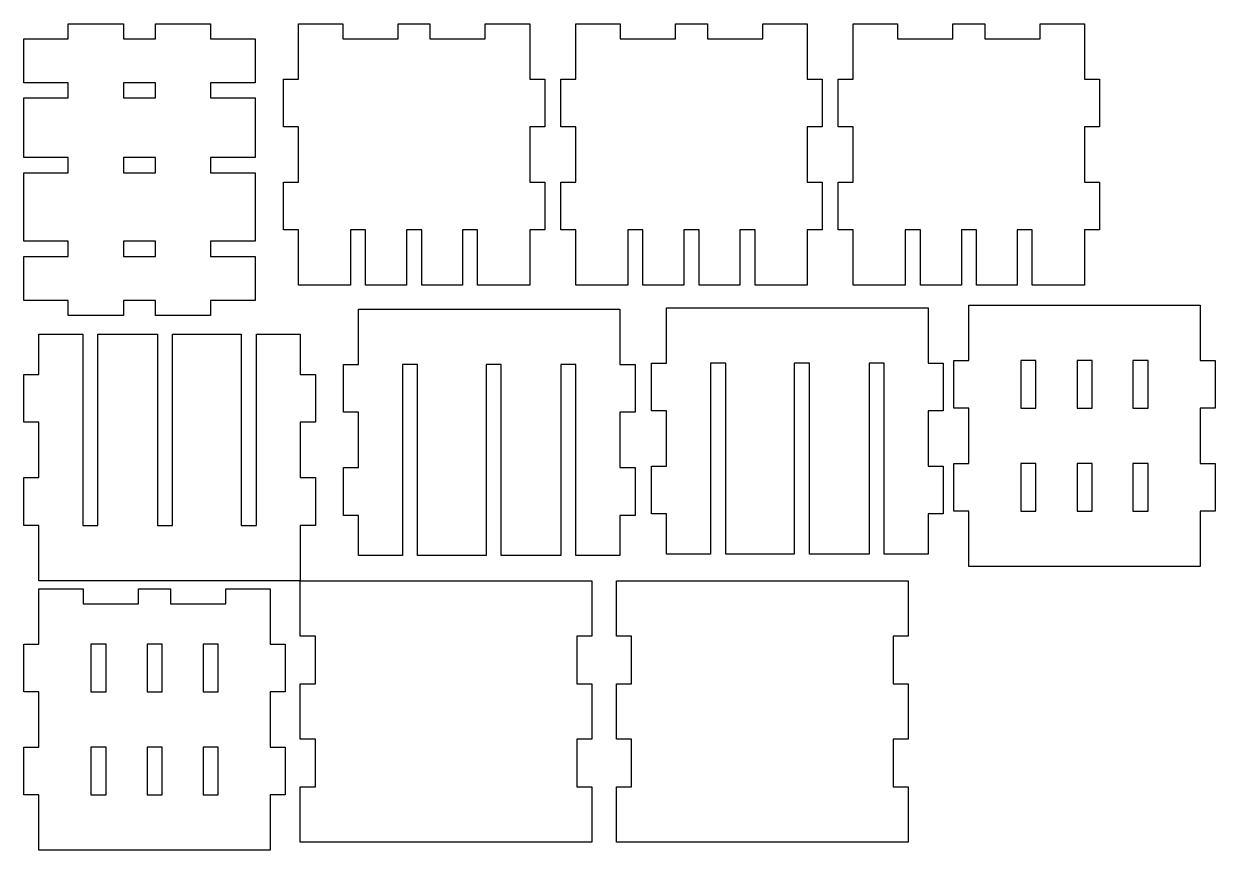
# Model space of a CAD drawing. Extents: x 0 to 253, y 145 to 320.
import ezdxf

# ---------------------------------------------------------------- set-up
doc = ezdxf.new("R2010")
doc.units = 0
doc.layers.get('0').update_dxf_attribs({"linetype": 'CONTINUOUS'})

msp = doc.modelspace()

# ---------------------------------------------------------------- linework, layer by layer
at = {"color": 7}
for points in [[(49.207786, 307.330367), (39.785571, 307.330367), (39.785571, 304.130362), (49.207786, 304.130362), (49.207786, 291.482744), (39.785571, 291.482744), (39.785571, 288.282736), (49.207786, 288.282736), (49.207786, 273.720747), (39.785571, 273.720747), (39.785571, 270.52077), (49.207786, 270.52077), (49.207786, 261.192228), (39.785571, 261.192228), (39.785571, 257.99222), (28.052239, 257.99222), (28.052239, 261.192228), (21.296685, 261.192228), (21.296685, 257.99222), (9.563353, 257.99222), (9.563353, 261.192228), (0.141111, 261.192228), (0.141111, 270.52077), (9.563353, 270.52077), (9.563353, 273.720747), (0.141111, 273.720747), (0.141111, 288.282736), (9.563353, 288.282736), (9.563353, 291.482744), (0.141111, 291.482744), (0.141111, 304.130362), (9.563353, 304.130362), (9.563353, 307.330367), (0.141111, 307.330367), (0.141111, 316.658885), (9.563353, 316.658885), (9.563353, 319.858889), (21.296685, 319.858889), (21.296685, 316.658885), (28.052239, 316.658885), (28.052239, 319.858889), (39.785571, 319.858889), (39.785571, 316.658885), (49.207786, 316.658885)], [(96.431563, 264.392232), (96.431563, 276.125562), (93.231558, 276.125562), (93.231558, 264.392232), (84.561127, 264.392232), (84.561127, 276.125562), (81.361122, 276.125562), (81.361122, 264.392232), (72.660154, 264.392232), (72.660154, 276.125562), (69.46015, 276.125562), (69.46015, 264.392232), (58.412532, 264.392232), (58.412532, 276.125562), (55.212528, 276.125562), (55.212528, 286.258892), (58.412532, 286.258892), (58.412532, 297.992224), (55.212528, 297.992224), (55.212528, 308.125556), (58.412532, 308.125556), (58.412532, 319.858889), (67.834747, 319.858889), (67.834747, 316.658911), (79.56808, 316.658911), (79.56808, 319.858889), (86.323633, 319.858889), (86.323633, 316.658911), (98.056965, 316.658911), (98.056965, 319.858889), (107.47918, 319.858889), (107.47918, 308.125556), (110.679185, 308.125556), (110.679185, 297.992224), (107.47918, 297.992224), (107.47918, 286.258892), (110.679185, 286.258892), (110.679185, 276.125562), (107.47918, 276.125562), (107.47918, 264.392232)], [(155.289352, 264.392232), (155.289352, 276.125562), (152.089347, 276.125562), (152.089347, 264.392232), (143.418916, 264.392232), (143.418916, 276.125562), (140.218911, 276.125562), (140.218911, 264.392232), (131.517943, 264.392232), (131.517943, 276.125562), (128.317938, 276.125562), (128.317938, 264.392232), (117.270321, 264.392232), (117.270321, 276.125562), (114.070316, 276.125562), (114.070316, 286.258892), (117.270321, 286.258892), (117.270321, 297.992224), (114.070316, 297.992224), (114.070316, 308.125556), (117.270321, 308.125556), (117.270321, 319.858889), (126.692536, 319.858889), (126.692536, 316.658911), (138.425868, 316.658911), (138.425868, 319.858889), (145.181422, 319.858889), (145.181422, 316.658911), (156.914754, 316.658911), (156.914754, 319.858889), (166.336969, 319.858889), (166.336969, 308.125556), (169.536974, 308.125556), (169.536974, 297.992224), (166.336969, 297.992224), (166.336969, 286.258892), (169.536974, 286.258892), (169.536974, 276.125562), (166.336969, 276.125562), (166.336969, 264.392232)], [(210.882998, 276.125562), (210.882998, 264.392232), (202.276687, 264.392232), (202.276687, 276.125562), (199.076683, 276.125562), (199.076683, 264.392232), (190.375715, 264.392232), (190.375715, 276.125562), (187.17571, 276.125562), (187.17571, 264.392232), (176.128093, 264.392232), (176.128093, 276.125562), (172.928088, 276.125562), (172.928088, 286.258892), (176.128093, 286.258892), (176.128093, 297.992224), (172.928088, 297.992224), (172.928088, 308.125556), (176.128093, 308.125556), (176.128093, 319.858889), (185.550308, 319.858889), (185.550308, 316.658911), (197.28364, 316.658911), (197.28364, 319.858889), (204.039193, 319.858889), (204.039193, 316.658911), (215.772526, 316.658911), (215.772526, 319.858889), (225.194741, 319.858889), (225.194741, 308.125556), (228.394745, 308.125556), (228.394745, 297.992224), (225.194741, 297.992224), (225.194741, 286.258892), (228.394745, 286.258892), (228.394745, 276.125562), (225.194741, 276.125562), (225.194741, 264.392232), (214.083003, 264.392232), (214.083003, 276.125562)], [(21.296685, 304.130362), (28.052239, 304.130362), (28.052239, 307.330367), (21.296685, 307.330367)], [(21.296685, 288.282736), (28.052239, 288.282736), (28.052239, 291.482744), (21.296685, 291.482744)], [(28.052239, 273.720747), (21.296685, 273.720747), (21.296685, 270.52077), (28.052239, 270.52077)], [(129.82461, 215.578882), (126.624605, 215.578882), (126.624605, 207.045551), (117.296088, 207.045551), (117.296088, 247.5789), (114.096083, 247.5789), (114.096083, 207.045551), (101.448464, 207.045551), (101.448464, 247.5789), (98.248459, 247.5789), (98.248459, 207.045551), (83.686469, 207.045551), (83.686469, 247.5789), (80.486464, 247.5789), (80.486464, 207.045551), (71.157948, 207.045551), (71.157948, 215.578882), (67.957943, 215.578882), (67.957943, 225.712212), (71.157948, 225.712212), (71.157948, 237.445544), (67.957943, 237.445544), (67.957943, 247.5789), (71.157948, 247.5789), (71.157948, 259.312232), (126.624605, 259.312232), (126.624605, 247.5789), (129.82461, 247.5789), (129.82461, 237.445544), (126.624605, 237.445544), (126.624605, 225.712212), (129.82461, 225.712212)], [(192.005187, 226.036906), (195.205186, 226.036906), (195.205186, 215.903576), (192.005187, 215.903576), (192.005187, 207.370245), (182.676659, 207.370245), (182.676659, 247.903594), (179.476657, 247.903594), (179.476657, 207.370245), (166.829037, 207.370245), (166.829037, 247.903594), (163.629038, 247.903594), (163.629038, 207.370245), (149.067049, 207.370245), (149.067049, 247.903594), (145.867049, 247.903594), (145.867049, 207.370245), (136.53851, 207.370245), (136.53851, 215.903576), (133.338533, 215.903576), (133.338533, 226.036906), (136.53851, 226.036906), (136.53851, 237.770238), (133.338533, 237.770238), (133.338533, 247.903594), (136.53851, 247.903594), (136.53851, 259.636926), (192.005187, 259.636926), (192.005187, 247.903594), (195.205186, 247.903594), (195.205186, 237.770238), (192.005187, 237.770238)], [(249.729622, 260.201345), (249.729622, 248.468013), (252.929627, 248.468013), (252.929627, 238.334683), (249.729622, 238.334683), (249.729622, 226.601347), (252.929627, 226.601347), (252.929627, 216.46802), (249.729622, 216.46802), (249.729622, 204.734685), (200.662963, 204.734685), (200.662963, 216.46802), (197.462964, 216.46802), (197.462964, 226.601347), (200.662963, 226.601347), (200.662963, 238.334683), (197.462964, 238.334683), (197.462964, 248.468013), (200.662963, 248.468013), (200.662963, 260.201345)], [(0.141111, 245.459126), (3.341115, 245.459126), (3.341115, 253.992482), (12.669633, 253.992482), (12.669633, 213.459133), (15.869638, 213.459133), (15.869638, 253.992482), (28.517257, 253.992482), (28.517257, 213.459133), (31.717262, 213.459133), (31.717262, 253.992482), (46.279252, 253.992482), (46.279252, 213.459133), (49.479256, 213.459133), (49.479256, 253.992482), (58.807773, 253.992482), (58.807773, 245.459126), (62.007778, 245.459126), (62.007778, 235.325796), (58.807773, 235.325796), (58.807773, 223.59246), (62.007778, 223.59246), (62.007778, 213.459133), (58.807773, 213.459133), (58.807773, 201.725798), (3.341115, 201.725798), (3.341115, 213.459133), (0.141111, 213.459133), (0.141111, 223.59246), (3.341115, 223.59246), (3.341115, 235.325796), (0.141111, 235.325796)], [(214.910583, 248.468013), (211.710583, 248.468013), (211.710583, 238.334683), (214.910583, 238.334683)], [(226.811572, 248.468013), (223.611573, 248.468013), (223.611573, 238.334683), (226.811572, 238.334683)], [(238.682011, 248.468013), (235.482011, 248.468013), (235.482011, 238.334683), (238.682011, 238.334683)], [(214.910583, 226.601347), (211.710583, 226.601347), (211.710583, 216.46802), (214.910583, 216.46802)], [(226.811572, 226.601347), (223.611573, 226.601347), (223.611573, 216.46802), (226.811572, 216.46802)], [(238.682011, 226.601347), (235.482011, 226.601347), (235.482011, 216.46802), (238.682011, 216.46802)], [(52.407782, 144.565807), (3.341115, 144.565807), (3.341115, 156.29914), (0.141116, 156.29914), (0.141116, 166.43247), (3.341115, 166.43247), (3.341115, 178.165802), (0.141116, 178.165802), (0.141116, 188.299132), (3.341115, 188.299132), (3.341115, 200.032465), (12.763338, 200.032465), (12.763338, 196.832485), (24.49667, 196.832485), (24.49667, 200.032465), (31.252226, 200.032465), (31.252226, 196.832485), (42.985559, 196.832485), (42.985559, 200.032465), (52.407782, 200.032465), (52.407782, 188.299132), (55.607781, 188.299132), (55.607781, 178.165802), (52.407782, 178.165802), (52.407782, 166.43247), (55.607781, 166.43247), (55.607781, 156.29914), (52.407782, 156.29914)], [(58.807773, 201.725798), (120.674443, 201.725798), (120.674443, 189.992466), (117.474444, 189.992466), (117.474444, 179.859136), (120.674443, 179.859136), (120.674443, 168.125803), (117.474444, 168.125803), (117.474444, 157.992473), (120.674443, 157.992473), (120.674443, 146.259141), (58.807773, 146.259141), (58.807773, 157.992473), (62.007775, 157.992473), (62.007775, 168.125803), (58.807773, 168.125803), (58.807773, 179.859136), (62.007775, 179.859136), (62.007775, 189.992466), (58.807773, 189.992466)], [(129.113503, 189.992466), (125.913507, 189.992466), (125.913507, 201.725798), (187.780168, 201.725798), (187.780168, 189.992466), (184.580172, 189.992466), (184.580172, 179.859136), (187.780168, 179.859136), (187.780168, 168.125803), (184.580172, 168.125803), (184.580172, 157.992473), (187.780168, 157.992473), (187.780168, 146.259141), (125.913507, 146.259141), (125.913507, 157.992473), (129.113503, 157.992473), (129.113503, 168.125803), (125.913507, 168.125803), (125.913507, 179.859136), (129.113503, 179.859136)], [(14.388736, 178.165802), (17.588735, 178.165802), (17.588735, 188.299132), (14.388736, 188.299132)], [(26.289724, 178.165802), (29.489723, 178.165802), (29.489723, 188.299132), (26.289724, 188.299132)], [(38.160163, 178.165802), (41.360162, 178.165802), (41.360162, 188.299132), (38.160163, 188.299132)], [(14.388736, 156.29914), (17.588735, 156.29914), (17.588735, 166.43247), (14.388736, 166.43247)], [(26.289724, 156.29914), (29.489723, 156.29914), (29.489723, 166.43247), (26.289724, 166.43247)], [(38.160163, 156.29914), (41.360162, 156.29914), (41.360162, 166.43247), (38.160163, 166.43247)]]:
    msp.add_lwpolyline(points, close=True, dxfattribs=at)

doc.saveas('drawing.dxf')
